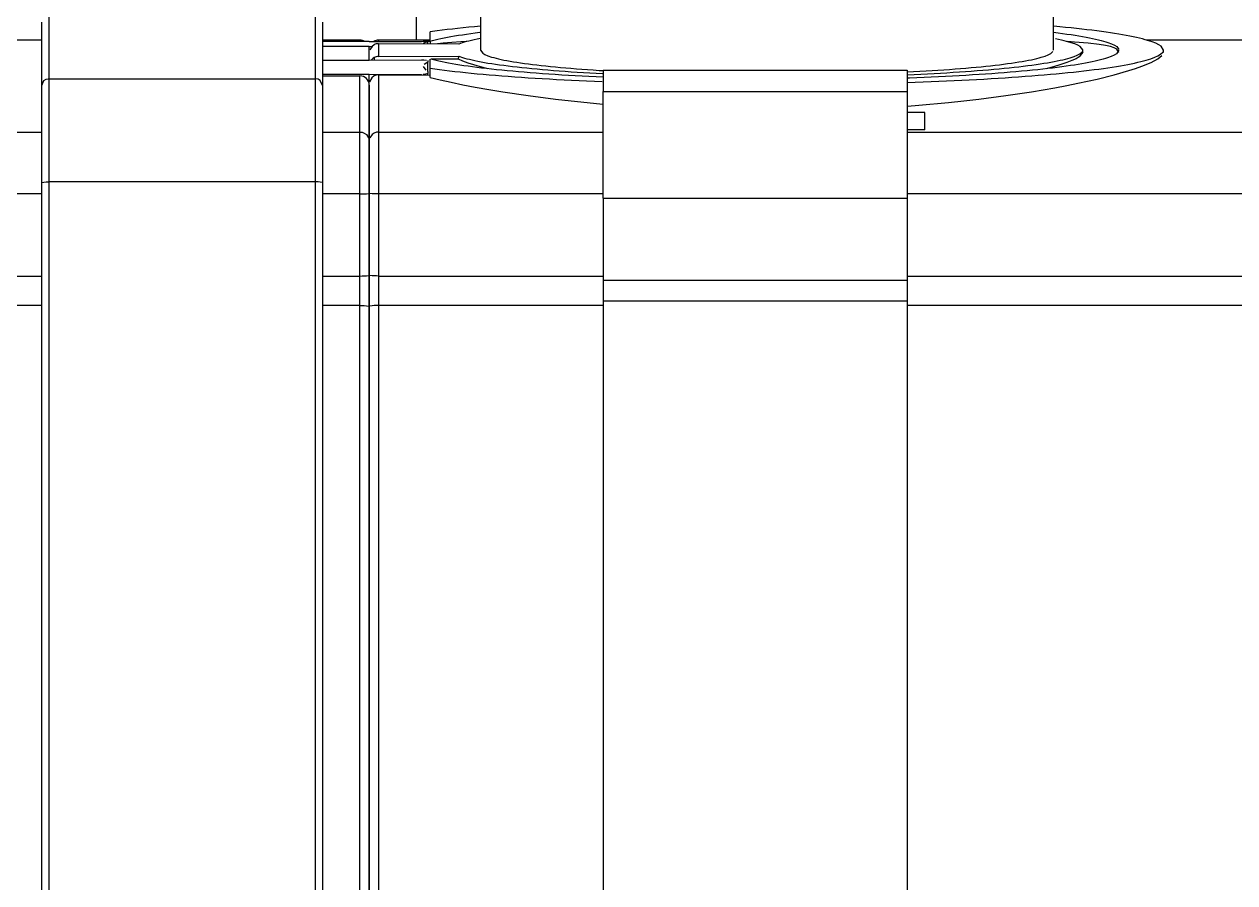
# Model space of a CAD drawing. Header units: millimetres. Extents: x 441156 to 441876, y 4514765 to 4515211.
# Drawn here: x 441628.1592 to 441628.418, y 4515153.8523 to 4515154.0357 of the extents above; entities that cross this region are included whole.
import ezdxf

# ---------------------------------------------------------------- set-up
doc = ezdxf.new("R2010")
doc.units = ezdxf.units.MM
for name, color, linetype in [('Collettore SL', 7, 'Continuous'), ('Etichertta', 252, 'Continuous'), ('Staffa', 8, 'Continuous')]:
    doc.layers.add(name, color=color, linetype=linetype)

msp = doc.modelspace()

# ---------------------------------------------------------------- linework, layer by layer
at = {"layer": 'Collettore SL', "color": 254, "linetype": 'Continuous'}
for p, q in [((441628.2429588318, 4515154.040527153), (441628.2429588318, 4515154.032345055)), ((441628.2567088318, 4515154.039009064), (441628.2567088318, 4515154.030216366)), ((441628.3792088318, 4515154.030216366), (441628.3792088318, 4515154.039009064)), ((441628.2459588317, 4515154.032122991), (441628.2459588317, 4515154.034112688)), ((441628.1629588318, 4515154.032345055), (441628.1491132055, 4515154.032345055)), ((441628.2309588317, 4515154.032345055), (441628.2229588318, 4515154.032345055)), ((441628.2309588317, 4515154.032118157), (441628.2229588318, 4515154.032117259)), ((441628.2329588318, 4515154.032045471), (441628.2229588318, 4515154.032045471)), ((441628.2309588317, 4515154.032118157), (441628.2309588317, 4515154.032345055)), ((441628.2329588318, 4515154.032045471), (441628.2329588318, 4515154.032042043)), ((441628.2329588318, 4515154.032042043), (441628.2346142101, 4515154.032044599)), ((441628.2346142101, 4515154.032044599), (441628.244143433, 4515154.032059096)), ((441628.2349588317, 4515154.032345055), (441628.2349588317, 4515154.032075515)), ((441628.2459588317, 4515154.032345055), (441628.2349588317, 4515154.032345055)), ((441628.2349588317, 4515154.032075515), (441628.2454784336, 4515154.03209073)), ((441628.2349588317, 4515154.031580442), (441628.2349588317, 4515154.02885229)), ((441628.2520908267, 4515154.031502189), (441628.2349588317, 4515154.031580442)), ((441628.2454588318, 4515154.03191664), (441628.2454588318, 4515154.032022181)), ((441628.2454588318, 4515154.031532481), (441628.2454588318, 4515154.03191664)), ((441628.2454784336, 4515154.03209073), (441628.2459588317, 4515154.032091414)), ((441628.2459588317, 4515154.032122991), (441628.2459588317, 4515154.031530198)), ((441628.4809588317, 4515154.032345055), (441628.3991132055, 4515154.032345055)), ((441628.2329588318, 4515154.030976753), (441628.2229588318, 4515154.030976753)), ((441628.2329588318, 4515154.030976753), (441628.2335283339, 4515154.030974874)), ((441628.2329588318, 4515154.029513982), (441628.2329588318, 4515154.030976753)), ((441628.2329588318, 4515154.029505345), (441628.2329588318, 4515154.029513982)), ((441628.2329588318, 4515154.028056056), (441628.2329588318, 4515154.029505345)), ((441628.2349588317, 4515154.02885229), (441628.2520908267, 4515154.028930543)), ((441628.2520559701, 4515154.028276236), (441628.2520908267, 4515154.028930543)), ((441628.3854842878, 4515154.029745976), (441628.3854581222, 4515154.03024334)), ((441628.4027174505, 4515154.029730116), (441628.4027087329, 4515154.030227646)), ((441628.2229588318, 4515154.028056056), (441628.2329588318, 4515154.028056056)), ((441628.2329588318, 4515154.028056056), (441628.244143433, 4515154.0281211)), ((441628.2340111677, 4515154.028610101), (441628.2340111677, 4515154.028062197)), ((441628.2454588318, 4515154.027981985), (441628.2454588318, 4515154.027613163)), ((441628.2454588318, 4515154.025655396), (441628.2454588318, 4515154.027613163)), ((441628.2459588317, 4515154.026320044), (441628.2459588317, 4515154.028309741)), ((441628.2459588317, 4515154.024369025), (441628.2459588317, 4515154.026320044)), ((441628.2520559701, 4515154.028276236), (441628.2461964652, 4515154.02824286)), ((441628.2229588318, 4515154.025087884), (441628.2329588318, 4515154.025087884)), ((441628.2229588318, 4515154.024716626), (441628.2309588317, 4515154.024711439)), ((441628.2309588317, 4515154.012708873), (441628.2309588317, 4515154.024711439)), ((441628.2329588318, 4515154.025104755), (441628.244143433, 4515154.025019633)), ((441628.2329588318, 4515154.025087884), (441628.2329588318, 4515154.025104755)), ((441628.2329588318, 4515154.022810106), (441628.2329588318, 4515154.025087884)), ((441628.2349588317, 4515154.024945681), (441628.2349588317, 4515154.012708873)), ((441628.2349588317, 4515154.024945681), (441628.2459588317, 4515154.024861093)), ((441628.244143433, 4515154.025019633), (441628.2441434118, 4515154.024875086)), ((441628.2454588318, 4515154.025655396), (441628.2454588318, 4515154.025200308)), ((441628.2454588318, 4515154.024864947), (441628.2454588318, 4515154.025200308)), ((441628.2329588318, 4515154.022713952), (441628.2329588318, 4515154.022810106)), ((441628.2329588318, 4515154.01076579), (441628.2329588318, 4515154.022713952)), ((441628.2329588318, 4515154.022713952), (441628.2329588318, 4515154.01076579)), ((441628.3517088317, 4515154.016862606), (441628.3479588318, 4515154.016862606)), ((441628.3517088317, 4515154.013159369), (441628.3517088317, 4515154.016862606)), ((441628.0979588318, 4515154.012708873), (441628.1629588318, 4515154.012708873)), ((441628.2229588318, 4515154.012708873), (441628.2309588317, 4515154.012708873)), ((441628.2309588317, 4515153.999475154), (441628.2309588317, 4515154.012708873)), ((441628.2329588318, 4515153.999649466), (441628.2329588318, 4515154.01076579)), ((441628.2329588318, 4515154.01076579), (441628.2329588318, 4515153.999649466)), ((441628.2349588317, 4515154.012708873), (441628.2349588317, 4515153.999475154)), ((441628.2349588317, 4515154.012708873), (441628.2829588318, 4515154.012708873)), ((441628.3517088317, 4515154.013159369), (441628.3479588318, 4515154.013159369)), ((441628.3479588318, 4515154.012708873), (441628.4809588317, 4515154.012708873)), ((441628.1629588318, 4515153.999475154), (441628.0979588318, 4515153.999475154)), ((441628.2309588317, 4515153.999475154), (441628.2229588318, 4515153.999475154)), ((441628.2309588317, 4515153.981930709), (441628.2309588317, 4515153.999475154)), ((441628.2329588318, 4515153.98210502), (441628.2329588318, 4515153.999649466)), ((441628.2329588318, 4515153.999649466), (441628.2329588318, 4515153.98210502)), ((441628.2829588318, 4515153.999475154), (441628.2349588317, 4515153.999475154)), ((441628.2349588317, 4515153.999475154), (441628.2349588317, 4515153.981930709)), ((441628.4809588317, 4515153.999475154), (441628.3479588318, 4515153.999475154)), ((441628.0979588318, 4515153.981930709), (441628.1629588318, 4515153.981930709)), ((441628.2229588318, 4515153.981930709), (441628.2309588317, 4515153.981930709)), ((441628.2309588317, 4515153.975638391), (441628.2309588317, 4515153.981930709)), ((441628.2329588318, 4515153.975393215), (441628.2329588318, 4515153.98210502)), ((441628.2329588318, 4515153.98210502), (441628.2329588318, 4515153.975393215)), ((441628.2349588317, 4515153.981930709), (441628.2829588318, 4515153.981930709)), ((441628.2349588317, 4515153.981930709), (441628.2349588317, 4515153.975638391)), ((441628.3479588318, 4515153.981930709), (441628.4809588317, 4515153.981930709)), ((441628.1629588318, 4515153.975638391), (441628.0979588318, 4515153.975638391)), ((441628.2309588317, 4515153.975638391), (441628.2229588318, 4515153.975638391)), ((441628.2309588317, 4515153.795660889), (441628.2309588317, 4515153.975638391)), ((441628.2329588318, 4515153.796247018), (441628.2329588318, 4515153.975393215)), ((441628.2329588318, 4515153.975393215), (441628.2329588318, 4515153.796247018)), ((441628.2349588317, 4515153.975638391), (441628.2349588317, 4515153.795660889)), ((441628.2829588318, 4515153.975638391), (441628.2349588317, 4515153.975638391)), ((441628.4809588317, 4515153.975638391), (441628.3479588318, 4515153.975638391))]:
    msp.add_line(p, q, dxfattribs=at)
for points in [[(441628.2567088318, 4515154.035321491, 0), (441628.2554508422, 4515154.03520432, 0), (441628.2542223541, 4515154.035084795, 0), (441628.2530239472, 4515154.034962973, 0), (441628.2518561872, 4515154.03483891, 0), (441628.2507196251, 4515154.034712666, 0), (441628.2496147974, 4515154.0345843, 0), (441628.2485422255, 4515154.034453872, 0), (441628.2475024157, 4515154.034321444, 0), (441628.2464958586, 4515154.034187078, 0), (441628.2459588317, 4515154.034112688, 0)], [(441628.2459588317, 4515154.032122991, 0), (441628.2464822917, 4515154.032267151, 0), (441628.2470437447, 4515154.032410221, 0), (441628.2476428921, 4515154.032552126, 0), (441628.2482794154, 4515154.032692788, 0), (441628.2489529765, 4515154.032832134, 0), (441628.2496632171, 4515154.032970089, 0), (441628.2504097599, 4515154.033106581, 0), (441628.251192208, 4515154.033241537, 0), (441628.2520101455, 4515154.033374885, 0), (441628.2528631375, 4515154.033506554, 0), (441628.2537507308, 4515154.033636473, 0), (441628.2546724535, 4515154.033764576, 0), (441628.2556278157, 4515154.033890791, 0), (441628.2566163095, 4515154.034015054, 0), (441628.2567088318, 4515154.034026378, 0)], [(441628.4027087329, 4515154.030227646, 0), (441628.402685922, 4515154.030388102, 0), (441628.4026231231, 4515154.030548477, 0), (441628.4025203658, 4515154.030708695, 0), (441628.4023776987, 4515154.030868681, 0), (441628.402195189, 4515154.031028359, 0), (441628.4019729229, 4515154.031187654, 0), (441628.4017110053, 4515154.031346491, 0), (441628.4014095599, 4515154.031504793, 0), (441628.4010687288, 4515154.031662488, 0), (441628.400688673, 4515154.031819501, 0), (441628.4002695717, 4515154.031975756, 0), (441628.399811623, 4515154.032131182, 0), (441628.3993150427, 4515154.032285703, 0), (441628.3987800654, 4515154.032439249, 0), (441628.3982069435, 4515154.032591744, 0), (441628.3975959475, 4515154.03274312, 0), (441628.3969473658, 4515154.032893302, 0), (441628.3962615044, 4515154.03304222, 0), (441628.3955386871, 4515154.033189806, 0), (441628.3947792551, 4515154.033335987, 0), (441628.3939835667, 4515154.033480697, 0), (441628.3931519975, 4515154.033623866, 0), (441628.3922849399, 4515154.033765427, 0), (441628.3913828032, 4515154.033905312, 0), (441628.3904460131, 4515154.034043457, 0), (441628.3894750117, 4515154.034179796, 0), (441628.3884702575, 4515154.034314263, 0), (441628.3874322245, 4515154.034446796, 0), (441628.3863614026, 4515154.034577333, 0), (441628.3852582974, 4515154.034705813, 0), (441628.3841234292, 4515154.034832173, 0), (441628.3829573339, 4515154.034956355, 0), (441628.3817605618, 4515154.035078298, 0), (441628.3805336776, 4515154.035197948, 0), (441628.3792772604, 4515154.035315247, 0), (441628.3792088318, 4515154.035321491, 0)], [(441628.3792088318, 4515154.034026378, 0), (441628.3802003455, 4515154.033902298, 0), (441628.3811587751, 4515154.033776259, 0), (441628.3820836112, 4515154.033648328, 0), (441628.3829743621, 4515154.033518572, 0), (441628.3838305545, 4515154.033387061, 0), (441628.3846517331, 4515154.033253864, 0), (441628.3854374615, 4515154.033119054, 0), (441628.3861873221, 4515154.032982701, 0), (441628.3869009163, 4515154.032844876, 0), (441628.3875778647, 4515154.032705654, 0), (441628.3882178076, 4515154.03256511, 0), (441628.3888204048, 4515154.032423317, 0), (441628.3893853359, 4515154.032280351, 0), (441628.3899123007, 4515154.032136288, 0), (441628.3904010191, 4515154.031991204, 0), (441628.3908512313, 4515154.031845178, 0), (441628.391262698, 4515154.031698285, 0), (441628.3916352005, 4515154.031550604, 0), (441628.3919685407, 4515154.031402214, 0), (441628.3922625416, 4515154.031253194, 0), (441628.3925170468, 4515154.031103623, 0), (441628.392731921, 4515154.03095358, 0), (441628.3929070501, 4515154.030803145, 0), (441628.3930423409, 4515154.030652399, 0), (441628.3931377215, 4515154.030501421, 0), (441628.3931931413, 4515154.03035029, 0), (441628.393208744, 4515154.030206351, 0)], [(441628.2340111677, 4515154.03134691, 0), (441628.2339656415, 4515154.031321856, 0), (441628.233920776, 4515154.031295447, 0), (441628.2338762925, 4515154.031267501, 0), (441628.2338326607, 4515154.031238312, 0), (441628.2337462413, 4515154.031174935, 0), (441628.2336635835, 4515154.031106737, 0), (441628.2336143313, 4515154.031062178, 0), (441628.2335669384, 4515154.031016251, 0), (441628.2334771608, 4515154.030919985, 0), (441628.233393458, 4515154.030817328, 0), (441628.2333173072, 4515154.030710394, 0), (441628.2332696852, 4515154.030635304, 0), (441628.2332257069, 4515154.030558958, 0), (441628.2331478783, 4515154.030401902, 0), (441628.2330828519, 4515154.030238071, 0), (441628.2330316232, 4515154.03007062, 0), (441628.2330006716, 4515154.029935693, 0), (441628.2329782584, 4515154.029799463, 0), (441628.2329642804, 4515154.029661398, 0), (441628.2329588984, 4515154.029522619, 0), (441628.2329588318, 4515154.029505345, 0)], [(441628.2454588318, 4515154.032022181, 0), (441628.2454544963, 4515154.032025341, 0), (441628.2454415493, 4515154.032028463, 0), (441628.2454192985, 4515154.032031615, 0), (441628.2453881846, 4515154.032034683, 0), (441628.2453496414, 4515154.032037564, 0), (441628.2453032038, 4515154.032040326, 0), (441628.2452474803, 4515154.032043027, 0), (441628.2451841391, 4515154.032045566, 0), (441628.2451157549, 4515154.032047862, 0), (441628.2450410913, 4515154.032049975, 0), (441628.2449582144, 4515154.032051947, 0), (441628.2448698364, 4515154.0320537, 0), (441628.244779435, 4515154.03205518, 0), (441628.2446850866, 4515154.032056436, 0), (441628.2445845405, 4515154.032057486, 0), (441628.2444812399, 4515154.032058283, 0), (441628.2443984933, 4515154.03205873, 0), (441628.2443148842, 4515154.032059016, 0), (441628.244143433, 4515154.032059096, 0)], [(441628.2454588318, 4515154.03191664, 0), (441628.2449241734, 4515154.031827248, 0), (441628.24459199, 4515154.031727845, 0), (441628.2444647732, 4515154.031615451, 0), (441628.2444638069, 4515154.031605625, 0)], [(441628.253710783, 4515154.032023352, 0), (441628.2525303861, 4515154.031959156, 0), (441628.2505888697, 4515154.03182744, 0), (441628.2487557722, 4515154.0316622, 0), (441628.2475766407, 4515154.031525579, 0)], [(441628.2567088318, 4515154.032688715, 0), (441628.2560364986, 4515154.032558043, 0), (441628.2554008588, 4515154.032425983, 0), (441628.254802289, 4515154.032292615, 0), (441628.2542411439, 4515154.032158015, 0), (441628.253717756, 4515154.032022266, 0), (441628.2532324356, 4515154.031885447, 0), (441628.25278547, 4515154.031747638, 0), (441628.2523771243, 4515154.031608921, 0), (441628.2520908267, 4515154.031502189, 0)], [(441628.3854581222, 4515154.03024334, 0), (441628.3854305898, 4515154.030386529, 0), (441628.3853630756, 4515154.030529616, 0), (441628.3852556197, 4515154.030672519, 0), (441628.3851082856, 4515154.030815151, 0), (441628.3849211607, 4515154.030957428, 0), (441628.3846943559, 4515154.031099266, 0), (441628.3844280057, 4515154.031240581, 0), (441628.3841222677, 4515154.031381289, 0), (441628.3837773232, 4515154.031521306, 0), (441628.3833933767, 4515154.031660551, 0), (441628.3829706555, 4515154.031798939, 0), (441628.3825094103, 4515154.03193639, 0), (441628.3820099143, 4515154.032072822, 0), (441628.3814724634, 4515154.032208153, 0), (441628.3808973763, 4515154.032342304, 0), (441628.3802849936, 4515154.032475196, 0), (441628.3796356783, 4515154.032606749, 0), (441628.3792088318, 4515154.032688715, 0)], [(441628.3932000362, 4515154.029709378, 0), (441628.393200124, 4515154.029719396, 0), (441628.3930864843, 4515154.030067022, 0), (441628.3927445291, 4515154.030390022, 0), (441628.3921774453, 4515154.030685761, 0), (441628.3913835565, 4515154.030955705, 0), (441628.3903121246, 4515154.031209907, 0), (441628.388994654, 4515154.031435648, 0), (441628.3866007616, 4515154.031718019, 0), (441628.3837001282, 4515154.031940316, 0), (441628.3822843127, 4515154.03201945, 0)], [(441628.2520908267, 4515154.028930543, 0), (441628.2524694488, 4515154.028791187, 0), (441628.252886878, 4515154.028652677, 0), (441628.2533428669, 4515154.028515093, 0), (441628.2538371453, 4515154.028378517, 0), (441628.2543694203, 4515154.02824303, 0), (441628.2549393767, 4515154.028108713, 0), (441628.2555466764, 4515154.027975645, 0), (441628.2561909598, 4515154.027843904, 0), (441628.2568718449, 4515154.027713569, 0), (441628.2575889284, 4515154.027584718, 0), (441628.2583417854, 4515154.027457425, 0), (441628.2591299697, 4515154.027331768, 0), (441628.2599530143, 4515154.02720782, 0), (441628.2608104313, 4515154.027085654, 0), (441628.2617017129, 4515154.026965344, 0), (441628.2626263307, 4515154.02684696, 0), (441628.263583737, 4515154.026730573, 0), (441628.2645733643, 4515154.026616251, 0), (441628.2655946263, 4515154.026504063, 0), (441628.2666469178, 4515154.026394075, 0), (441628.2677296152, 4515154.026286351, 0), (441628.268842077, 4515154.026180957, 0), (441628.2699836439, 4515154.026077953, 0), (441628.2711536395, 4515154.025977402, 0), (441628.2723513705, 4515154.025879364, 0), (441628.2735761272, 4515154.025783894, 0), (441628.2748271837, 4515154.025691051, 0), (441628.2761037988, 4515154.025600891, 0), (441628.2774052159, 4515154.025513465, 0), (441628.2787306639, 4515154.025428825, 0), (441628.2800793574, 4515154.025347022, 0), (441628.2814504971, 4515154.025268106, 0), (441628.2828432706, 4515154.025192121, 0), (441628.2829588318, 4515154.025185999, 0)], [(441628.2567088318, 4515154.030216366, 0), (441628.2567288309, 4515154.03007996, 0), (441628.2567888154, 4515154.029943642, 0), (441628.2568887461, 4515154.029807503, 0), (441628.2570285575, 4515154.029671631, 0), (441628.2572081586, 4515154.029536114, 0), (441628.257427432, 4515154.029401042, 0), (441628.2576862344, 4515154.029266503, 0), (441628.257984397, 4515154.029132583, 0), (441628.2583217249, 4515154.028999371, 0), (441628.258697998, 4515154.028866954, 0), (441628.2591129703, 4515154.028735418, 0), (441628.2595663711, 4515154.028604849, 0), (441628.2600579042, 4515154.028475333, 0), (441628.2605872485, 4515154.028346954, 0), (441628.2611540585, 4515154.028219795, 0), (441628.261757964, 4515154.028093941, 0), (441628.2623985705, 4515154.027969471, 0), (441628.2630754599, 4515154.02784647, 0), (441628.26378819, 4515154.027725017, 0), (441628.2645362954, 4515154.027605189, 0), (441628.2653192875, 4515154.027487068, 0), (441628.2661366552, 4515154.027370729, 0), (441628.2669878644, 4515154.027256248, 0), (441628.2678723595, 4515154.027143699, 0), (441628.2687895627, 4515154.027033158, 0), (441628.2697388753, 4515154.026924695, 0), (441628.270719677, 4515154.026818382, 0), (441628.2717313276, 4515154.026714288, 0), (441628.2727731664, 4515154.02661248, 0), (441628.2738445129, 4515154.026513027, 0), (441628.2749446676, 4515154.026415992, 0), (441628.2760729122, 4515154.026321438, 0), (441628.2772285095, 4515154.026229428, 0), (441628.2784107053, 4515154.026140022, 0), (441628.2796187273, 4515154.026053278, 0), (441628.2808517867, 4515154.025969252, 0), (441628.2821090783, 4515154.025888, 0), (441628.2829588318, 4515154.025835489, 0)], [(441628.3479588318, 4515154.024946325, 0), (441628.349421767, 4515154.02501153, 0), (441628.3508660583, 4515154.02507982, 0), (441628.3522908497, 4515154.025151153, 0), (441628.3536952969, 4515154.025225488, 0), (441628.3550785678, 4515154.02530278, 0), (441628.3564398426, 4515154.025382983, 0), (441628.3577783146, 4515154.025466051, 0), (441628.3590931908, 4515154.025551934, 0), (441628.360383692, 4515154.025640581, 0), (441628.3616490535, 4515154.025731939, 0), (441628.3628885255, 4515154.025825954, 0), (441628.3641013734, 4515154.025922571, 0), (441628.3652868786, 4515154.026021733, 0), (441628.3664443386, 4515154.02612338, 0), (441628.3675730675, 4515154.026227453, 0), (441628.3686723965, 4515154.026333889, 0), (441628.3697416741, 4515154.026442626, 0), (441628.3707802668, 4515154.026553599, 0), (441628.371787559, 4515154.026666743, 0), (441628.3727629538, 4515154.026781989, 0), (441628.3737058734, 4515154.026899272, 0), (441628.3746157589, 4515154.027018519, 0), (441628.3754920712, 4515154.027139662, 0), (441628.3763342909, 4515154.027262627, 0), (441628.3771419191, 4515154.027387343, 0), (441628.3779144771, 4515154.027513736, 0), (441628.3786515072, 4515154.02764173, 0), (441628.3793525725, 4515154.027771249, 0), (441628.3800172578, 4515154.027902219, 0), (441628.3806451691, 4515154.028034558, 0), (441628.3812359342, 4515154.02816819, 0), (441628.3817892033, 4515154.028303037, 0), (441628.3823046483, 4515154.028439017, 0), (441628.3827819639, 4515154.028576051, 0), (441628.3832208671, 4515154.028714056, 0), (441628.3836210981, 4515154.028852952, 0), (441628.3839824195, 4515154.028992655, 0), (441628.3843046172, 4515154.029133083, 0), (441628.3845875004, 4515154.029274154, 0), (441628.3848309015, 4515154.029415783, 0), (441628.3850346761, 4515154.029557887, 0), (441628.3851987034, 4515154.02970038, 0), (441628.3853228865, 4515154.02984318, 0), (441628.3854071516, 4515154.0299862, 0), (441628.3854514488, 4515154.030129356, 0), (441628.3854581222, 4515154.03024334, 0)], [(441628.3479588318, 4515154.023308174, 0), (441628.3496736071, 4515154.023366603, 0), (441628.3513734143, 4515154.023428266, 0), (441628.353057451, 4515154.023493133, 0), (441628.3547249225, 4515154.023561172, 0), (441628.3563750417, 4515154.023632352, 0), (441628.35800703, 4515154.02370664, 0), (441628.359620117, 4515154.023784, 0), (441628.3612135415, 4515154.023864397, 0), (441628.3627865513, 4515154.02394779, 0), (441628.3643384042, 4515154.024034143, 0), (441628.3658683676, 4515154.024123413, 0), (441628.3673757195, 4515154.024215559, 0), (441628.3688597486, 4515154.024310538, 0), (441628.3703197542, 4515154.024408303, 0), (441628.3717550476, 4515154.02450881, 0), (441628.3731649511, 4515154.02461201, 0), (441628.3745487994, 4515154.024717855, 0), (441628.3759059393, 4515154.024826296, 0), (441628.3772357304, 4515154.02493728, 0), (441628.378537545, 4515154.025050756, 0), (441628.3798107688, 4515154.02516667, 0), (441628.3810548007, 4515154.025284967, 0), (441628.3822690537, 4515154.025405591, 0), (441628.3834529548, 4515154.025528487, 0), (441628.384605945, 4515154.025653594, 0), (441628.3857274803, 4515154.025780856, 0), (441628.3868170314, 4515154.02591021, 0), (441628.3878740839, 4515154.026041597, 0), (441628.3888981391, 4515154.026174954, 0), (441628.3898887136, 4515154.026310218, 0), (441628.3908453399, 4515154.026447327, 0), (441628.3917675665, 4515154.026586213, 0), (441628.3926549581, 4515154.026726814, 0), (441628.393507096, 4515154.02686906, 0), (441628.3943235779, 4515154.027012887, 0), (441628.3951040186, 4515154.027158227, 0), (441628.3958480495, 4515154.027305009, 0), (441628.3965553198, 4515154.027453166, 0), (441628.3972254954, 4515154.027602626, 0), (441628.3978582601, 4515154.02775332, 0), (441628.3984533153, 4515154.027905176, 0), (441628.3990103801, 4515154.028058124, 0), (441628.3995291917, 4515154.028212089, 0), (441628.4000095051, 4515154.028367001, 0), (441628.4004510936, 4515154.028522786, 0), (441628.4008537489, 4515154.02867937, 0), (441628.4012172809, 4515154.028836679, 0), (441628.4015415181, 4515154.028994639, 0), (441628.4018263074, 4515154.029153177, 0), (441628.4020715143, 4515154.029312216, 0), (441628.4022770232, 4515154.029471681, 0), (441628.4024427371, 4515154.029631498, 0), (441628.4025685778, 4515154.029791592, 0), (441628.4026544858, 4515154.029951884, 0), (441628.4027004207, 4515154.030112303, 0), (441628.4027087329, 4515154.030227646, 0)], [(441628.3479588318, 4515154.025562247, 0), (441628.3493135379, 4515154.025630578, 0), (441628.3506477684, 4515154.025701904, 0), (441628.3519606518, 4515154.025776178, 0), (441628.3532513309, 4515154.025853351, 0), (441628.3545189628, 4515154.025933374, 0), (441628.3557627196, 4515154.026016193, 0), (441628.3569817892, 4515154.026101755, 0), (441628.3581753754, 4515154.026190004, 0), (441628.3593426989, 4515154.026280883, 0), (441628.3604829973, 4515154.026374332, 0), (441628.3615955259, 4515154.02647029, 0), (441628.3626795582, 4515154.026568693, 0), (441628.3637343863, 4515154.026669479, 0), (441628.3647593215, 4515154.026772582, 0), (441628.3657536943, 4515154.026877933, 0), (441628.3667168554, 4515154.026985464, 0), (441628.3676481759, 4515154.027095105, 0), (441628.3685470474, 4515154.027206785, 0), (441628.3694128832, 4515154.02732043, 0), (441628.3702451176, 4515154.027435966, 0), (441628.3710432073, 4515154.027553317, 0), (441628.3718066311, 4515154.027672408, 0), (441628.3725348904, 4515154.02779316, 0), (441628.3732275096, 4515154.027915495, 0), (441628.3738840365, 4515154.028039332, 0), (441628.3745040423, 4515154.02816459, 0), (441628.3750871221, 4515154.028291189, 0), (441628.3756328952, 4515154.028419045, 0), (441628.3761410051, 4515154.028548074, 0), (441628.3766111201, 4515154.028678193, 0), (441628.377042933, 4515154.028809316, 0), (441628.377436162, 4515154.028941358, 0), (441628.3777905503, 4515154.029074233, 0), (441628.3781058664, 4515154.029207855, 0), (441628.3783819044, 4515154.029342134, 0), (441628.378618484, 4515154.029476983, 0), (441628.3788154508, 4515154.029612317, 0), (441628.3789726761, 4515154.029748044, 0), (441628.3790900573, 4515154.029884078, 0), (441628.3791675176, 4515154.030020328, 0), (441628.3792050066, 4515154.030156706, 0), (441628.3792088318, 4515154.030216366, 0)], [(441628.393208744, 4515154.030206351, 0), (441628.3931860955, 4515154.030055156, 0), (441628.3931234604, 4515154.029904048, 0), (441628.3930208719, 4515154.029753106, 0), (441628.3928783847, 4515154.029602409, 0), (441628.3926960745, 4515154.029452039, 0), (441628.3924740382, 4515154.029302076, 0), (441628.3922123938, 4515154.029152598, 0), (441628.3919112803, 4515154.029003686, 0), (441628.391570858, 4515154.028855418, 0), (441628.3911913075, 4515154.028707874, 0), (441628.3907728309, 4515154.028561132, 0), (441628.3903156503, 4515154.028415269, 0), (441628.389820009, 4515154.028270364, 0), (441628.3892861703, 4515154.028126493, 0), (441628.388714418, 4515154.027983733, 0), (441628.388105056, 4515154.02784216, 0), (441628.3874584083, 4515154.027701849, 0), (441628.3867748184, 4515154.027562874, 0), (441628.3860546498, 4515154.027425311, 0), (441628.3852982854, 4515154.027289229, 0), (441628.384506127, 4515154.027154705, 0), (441628.3836785959, 4515154.027021808, 0), (441628.3828161319, 4515154.026890608, 0), (441628.3819191933, 4515154.026761177, 0), (441628.380988257, 4515154.026633582, 0), (441628.3800238178, 4515154.026507892, 0), (441628.3790263884, 4515154.026384172, 0), (441628.3779964988, 4515154.02626249, 0), (441628.3769346967, 4515154.026142909, 0), (441628.3758415462, 4515154.026025495, 0), (441628.3747176286, 4515154.025910307, 0), (441628.3735635412, 4515154.025797407, 0), (441628.3723798975, 4515154.025686857, 0), (441628.3711673265, 4515154.025578715, 0), (441628.369926473, 4515154.025473038, 0), (441628.3686579963, 4515154.025369882, 0), (441628.3673625708, 4515154.025269302, 0), (441628.366040885, 4515154.025171352, 0), (441628.3646936416, 4515154.025076083, 0), (441628.3633215566, 4515154.024983547, 0), (441628.3619253592, 4515154.024893791, 0), (441628.3605057918, 4515154.024806866, 0), (441628.3590636088, 4515154.024722815, 0), (441628.3575995768, 4515154.024641685, 0), (441628.356114474, 4515154.024563518, 0), (441628.3546090897, 4515154.024488356, 0), (441628.3530842243, 4515154.024416238, 0), (441628.3515406883, 4515154.024347204, 0), (441628.3499793019, 4515154.024281289, 0), (441628.3484008953, 4515154.024218529, 0), (441628.3479588318, 4515154.024201633, 0)], [(441628.3479831843, 4515154.018243574, 0), (441628.3504593948, 4515154.018442065, 0), (441628.3567921415, 4515154.019027493, 0), (441628.3600769662, 4515154.019376819, 0), (441628.3632854241, 4515154.019749544, 0), (441628.369059644, 4515154.020503311, 0), (441628.374481653, 4515154.02131668, 0), (441628.3795149724, 4515154.022175374, 0), (441628.3820387279, 4515154.022648763, 0), (441628.3844409519, 4515154.023129616, 0), (441628.388555369, 4515154.024033356, 0), (441628.3921880681, 4515154.024937425, 0), (441628.3953142019, 4515154.025827954, 0), (441628.3967721279, 4515154.026294626, 0), (441628.3980780856, 4515154.026752679, 0), (441628.4000665296, 4515154.027564232, 0), (441628.4015083827, 4515154.028327479, 0), (441628.4023936411, 4515154.02903386, 0), (441628.4026363672, 4515154.029385876, 0), (441628.4027175395, 4515154.029719396, 0), (441628.4027174412, 4515154.029730648, 0)], [(441628.3854842709, 4515154.029746298, 0), (441628.3854849763, 4515154.029719396, 0), (441628.3854049629, 4515154.029424406, 0), (441628.3851643513, 4515154.029113742, 0), (441628.3847005349, 4515154.028746203, 0), (441628.3840319186, 4515154.028361059, 0), (441628.3831556717, 4515154.027958657, 0), (441628.38209607, 4515154.0275498, 0), (441628.3807663057, 4515154.027106043, 0), (441628.3792205818, 4515154.026651811, 0), (441628.3775805298, 4515154.0262196, 0)], [(441628.244143433, 4515154.0281211, 0), (441628.2442472905, 4515154.028121223, 0), (441628.2443508828, 4515154.028120394, 0), (441628.2444564532, 4515154.028118549, 0), (441628.2445602157, 4515154.028115716, 0), (441628.2446585867, 4515154.02811203, 0), (441628.2447538567, 4515154.028107451, 0), (441628.2448479522, 4515154.028101839, 0), (441628.2449373823, 4515154.028095353, 0), (441628.2450191876, 4515154.028088255, 0), (441628.2450954061, 4515154.028080422, 0), (441628.245167431, 4515154.028071648, 0), (441628.2452324594, 4515154.028062213, 0), (441628.2452884867, 4515154.028052471, 0), (441628.2453370693, 4515154.028042233, 0), (441628.2453789109, 4515154.028031252, 0), (441628.2454122114, 4515154.028019899, 0), (441628.2454323681, 4515154.02801068, 0), (441628.2454469007, 4515154.028001321, 0), (441628.2454558419, 4515154.027991681, 0), (441628.2454588318, 4515154.027981985, 0)], [(441628.2454588318, 4515154.027613163, 0), (441628.2450302064, 4515154.027393525, 0), (441628.2447207119, 4515154.027166052, 0), (441628.2445296836, 4515154.026927492, 0), (441628.2444638425, 4515154.026682525, 0), (441628.2444638069, 4515154.026676622, 0)], [(441628.2444638069, 4515154.026676622, 0), (441628.2445231425, 4515154.026433247, 0), (441628.2447064646, 4515154.026179674, 0), (441628.2450196013, 4515154.025918514, 0), (441628.2454588318, 4515154.025655396, 0)], [(441628.2829588318, 4515154.024410483, 0), (441628.2814324107, 4515154.024482351, 0), (441628.2799254051, 4515154.024557265, 0), (441628.2784386158, 4515154.024635189, 0), (441628.2769728334, 4515154.024716078, 0), (441628.2755288367, 4515154.024799892, 0), (441628.2741073935, 4515154.024886585, 0), (441628.2727092592, 4515154.02497611, 0), (441628.271335177, 4515154.025068421, 0), (441628.2699858774, 4515154.025163469, 0), (441628.2686620775, 4515154.025261202, 0), (441628.2673644809, 4515154.025361569, 0), (441628.2660937776, 4515154.025464516, 0), (441628.2648506426, 4515154.025569989, 0), (441628.2636357371, 4515154.025677933, 0), (441628.2624497067, 4515154.025788289, 0), (441628.2612931817, 4515154.025900998, 0), (441628.2601667771, 4515154.026016001, 0), (441628.2590710915, 4515154.026133236, 0), (441628.2580067073, 4515154.026252642, 0), (441628.2569741902, 4515154.026374156, 0), (441628.2559740892, 4515154.026497711, 0), (441628.2550069358, 4515154.026623243, 0), (441628.2540732441, 4515154.026750685, 0), (441628.2531735103, 4515154.026879969, 0), (441628.2523082128, 4515154.027011027, 0), (441628.2514778114, 4515154.027143788, 0), (441628.2506827477, 4515154.027278182, 0), (441628.2499234441, 4515154.027414138, 0), (441628.2492003043, 4515154.027551584, 0), (441628.2485137127, 4515154.027690446, 0), (441628.2478640342, 4515154.027830651, 0), (441628.2472516141, 4515154.027972124, 0), (441628.2466767781, 4515154.028114789, 0), (441628.2461398315, 4515154.028258572, 0), (441628.2459588317, 4515154.028309741, 0)], [(441628.2459588317, 4515154.026320044, 0), (441628.2469469739, 4515154.026184644, 0), (441628.2479686309, 4515154.026051147, 0), (441628.2490233207, 4515154.025919616, 0), (441628.2501105455, 4515154.025790113, 0), (441628.2512297921, 4515154.025662699, 0), (441628.2523805324, 4515154.025537434, 0), (441628.2535622231, 4515154.025414377, 0), (441628.2547743066, 4515154.025293588, 0), (441628.2560162108, 4515154.025175121, 0), (441628.2572873497, 4515154.025059033, 0), (441628.2585871232, 4515154.024945379, 0), (441628.2599149179, 4515154.024834214, 0), (441628.2612701071, 4515154.024725588, 0), (441628.2626520513, 4515154.024619554, 0), (441628.2640600983, 4515154.024516162, 0), (441628.2654935833, 4515154.024415459, 0), (441628.2669518301, 4515154.024317494, 0), (441628.2684341502, 4515154.024222313, 0), (441628.2699398441, 4515154.024129962, 0), (441628.2714682012, 4515154.024040483, 0), (441628.2730185001, 4515154.023953918, 0), (441628.2745900092, 4515154.02387031, 0), (441628.2761819867, 4515154.023789696, 0), (441628.2777936813, 4515154.023712116, 0), (441628.2794243324, 4515154.023637606, 0), (441628.2810731702, 4515154.023566199, 0), (441628.2827394168, 4515154.023497933, 0), (441628.2829588318, 4515154.023489228, 0)], [(441628.2583433157, 4515154.026218048, 0), (441628.2567545206, 4515154.026635906, 0), (441628.2553343172, 4515154.02704932, 0), (441628.2540853671, 4515154.027456721, 0), (441628.2529727154, 4515154.027872028, 0), (441628.2520559701, 4515154.028276236, 0)], [(441628.2340111677, 4515154.024714667, 0), (441628.2339661719, 4515154.024689951, 0), (441628.2339218718, 4515154.024663822, 0), (441628.2338779823, 4515154.024636103, 0), (441628.2338349718, 4515154.0246071, 0), (441628.2337498638, 4515154.024543987, 0), (441628.2336685732, 4515154.024475964, 0), (441628.2336193822, 4515154.024430733, 0), (441628.2335720994, 4515154.024384078, 0), (441628.2334826471, 4515154.02428622, 0), (441628.2333993663, 4515154.024181846, 0), (441628.233323648, 4515154.02407314, 0), (441628.2332749428, 4515154.023994545, 0), (441628.233230044, 4515154.023914615, 0), (441628.233150764, 4515154.023750163, 0), (441628.2330847005, 4515154.023578661, 0), (441628.2330327479, 4515154.023403426, 0), (441628.2330012553, 4515154.023261595, 0), (441628.2329784892, 4515154.023118421, 0), (441628.2329643224, 4515154.022973377, 0), (441628.2329588947, 4515154.022827606, 0), (441628.2329588318, 4515154.022810106, 0)], [(441628.2454588318, 4515154.025200308, 0), (441628.2454545336, 4515154.025185403, 0), (441628.2454415493, 4515154.025170484, 0), (441628.2454194045, 4515154.025155438, 0), (441628.2453881846, 4515154.025140597, 0), (441628.2453497955, 4515154.02512668, 0), (441628.2453032038, 4515154.025113164, 0), (441628.2452477062, 4515154.025099971, 0), (441628.2451841391, 4515154.025087411, 0), (441628.2451160087, 4515154.025076081, 0), (441628.2450410913, 4515154.025065531, 0), (441628.2449585351, 4515154.025055718, 0), (441628.2448698364, 4515154.025046894, 0), (441628.2447797593, 4515154.025039469, 0), (441628.2446850866, 4515154.025033109, 0), (441628.2445849186, 4515154.025027816, 0), (441628.2444812399, 4515154.025023758, 0), (441628.2443986835, 4515154.025021495, 0), (441628.2443148842, 4515154.02502004, 0), (441628.2442294098, 4515154.025019407, 0), (441628.244143433, 4515154.025019633, 0)], [(441628.2459588317, 4515154.024369025, 0), (441628.2481436933, 4515154.023852993, 0), (441628.2504885111, 4515154.023336836, 0), (441628.2529949185, 4515154.022822105, 0), (441628.2556169303, 4515154.022319475, 0), (441628.2584928652, 4515154.0218057, 0), (441628.2615179684, 4515154.021303563, 0), (441628.2669530535, 4515154.020490001, 0), (441628.27274062, 4515154.019736432, 0), (441628.2788415375, 4515154.019056435, 0), (441628.2822244044, 4515154.018726824, 0), (441628.282952956, 4515154.018660114, 0)], [(441628.2309588317, 4515154.012708873, 0), (441628.2310286307, 4515154.01270769, 0), (441628.2310983447, 4515154.01270414, 0), (441628.2311678887, 4515154.012698228, 0), (441628.231237178, 4515154.012689963, 0), (441628.2313061281, 4515154.012679353, 0), (441628.2313746552, 4515154.012666413, 0), (441628.2314426755, 4515154.012651156, 0), (441628.2315101065, 4515154.012633601, 0), (441628.2315768657, 4515154.012613771, 0), (441628.231642872, 4515154.012591691, 0), (441628.2317080449, 4515154.012567385, 0), (441628.231772305, 4515154.012540885, 0), (441628.231835574, 4515154.012512222, 0), (441628.2318977749, 4515154.012481431, 0), (441628.2319588318, 4515154.012448549, 0), (441628.2320186703, 4515154.012413618, 0), (441628.2320772175, 4515154.012376679, 0), (441628.2321344023, 4515154.012337777, 0), (441628.2321901547, 4515154.012296961, 0), (441628.2322444069, 4515154.012254278, 0), (441628.232297093, 4515154.012209782, 0), (441628.2323481485, 4515154.012163527, 0), (441628.2323975114, 4515154.012115569, 0), (441628.2324451214, 4515154.012065967, 0), (441628.2324909206, 4515154.012014779, 0), (441628.2325348533, 4515154.011962071, 0), (441628.2325768658, 4515154.011907905, 0), (441628.2326169069, 4515154.011852348, 0), (441628.2326549279, 4515154.011795467, 0), (441628.2326908826, 4515154.011737332, 0), (441628.232724727, 4515154.011678012, 0), (441628.2327564199, 4515154.011617581, 0), (441628.2327859226, 4515154.011556113, 0), (441628.2328131995, 4515154.011493682, 0), (441628.232838217, 4515154.011430363, 0), (441628.2328609448, 4515154.011366235, 0), (441628.2328813552, 4515154.011301376, 0), (441628.2328994232, 4515154.011235864, 0), (441628.232915127, 4515154.011169779, 0), (441628.2329284473, 4515154.011103203, 0), (441628.2329393679, 4515154.011036214, 0), (441628.2329478756, 4515154.010968897, 0), (441628.2329539598, 4515154.010901332, 0), (441628.2329576134, 4515154.010833602, 0), (441628.2329588318, 4515154.01076579, 0)], [(441628.2349588317, 4515154.012708873, 0), (441628.2348890328, 4515154.01270769, 0), (441628.2348193188, 4515154.01270414, 0), (441628.2347497749, 4515154.012698228, 0), (441628.2346804856, 4515154.012689963, 0), (441628.2346115354, 4515154.012679353, 0), (441628.2345430084, 4515154.012666413, 0), (441628.234474988, 4515154.012651156, 0), (441628.2344075571, 4515154.012633601, 0), (441628.2343407978, 4515154.012613771, 0), (441628.2342747915, 4515154.012591691, 0), (441628.2342096186, 4515154.012567385, 0), (441628.2341453585, 4515154.012540885, 0), (441628.2340820894, 4515154.012512222, 0), (441628.2340198886, 4515154.012481431, 0), (441628.2339588318, 4515154.012448549, 0), (441628.2338989932, 4515154.012413618, 0), (441628.2338404459, 4515154.012376679, 0), (441628.2337832613, 4515154.012337777, 0), (441628.2337275088, 4515154.012296961, 0), (441628.2336732565, 4515154.012254278, 0), (441628.2336205706, 4515154.012209782, 0), (441628.233569515, 4515154.012163527, 0), (441628.2335201522, 4515154.012115569, 0), (441628.2334725421, 4515154.012065967, 0), (441628.2334267429, 4515154.012014779, 0), (441628.2333828103, 4515154.011962071, 0), (441628.2333407978, 4515154.011907905, 0), (441628.2333007566, 4515154.011852348, 0), (441628.2332627356, 4515154.011795467, 0), (441628.233226781, 4515154.011737332, 0), (441628.2331929366, 4515154.011678012, 0), (441628.2331612437, 4515154.011617581, 0), (441628.2331317408, 4515154.011556113, 0), (441628.2331044641, 4515154.011493682, 0), (441628.2330794465, 4515154.011430363, 0), (441628.2330567187, 4515154.011366235, 0), (441628.2330363084, 4515154.011301376, 0), (441628.2330182403, 4515154.011235864, 0), (441628.2330025366, 4515154.011169779, 0), (441628.2329892162, 4515154.011103203, 0), (441628.2329782956, 4515154.011036214, 0), (441628.232969788, 4515154.010968897, 0), (441628.2329637036, 4515154.010901332, 0), (441628.2329600501, 4515154.010833602, 0), (441628.2329588318, 4515154.01076579, 0)], [(441628.2309588317, 4515153.999475154, 0), (441628.2310286307, 4515153.99947526, 0), (441628.2310983447, 4515153.999475579, 0), (441628.2311678887, 4515153.99947611, 0), (441628.231237178, 4515153.999476851, 0), (441628.2313061281, 4515153.999477803, 0), (441628.2313746552, 4515153.999478963, 0), (441628.2314426755, 4515153.999480332, 0), (441628.2315101065, 4515153.999481907, 0), (441628.2315768657, 4515153.999483686, 0), (441628.231642872, 4515153.999485667, 0), (441628.2317080449, 4515153.999487847, 0), (441628.231772305, 4515153.999490225, 0), (441628.231835574, 4515153.999492796, 0), (441628.2318977749, 4515153.999495558, 0), (441628.2319588318, 4515153.999498508, 0), (441628.2320186703, 4515153.999501641, 0), (441628.2320772175, 4515153.999504955, 0), (441628.2321344023, 4515153.999508445, 0), (441628.2321901547, 4515153.999512106, 0), (441628.2322444069, 4515153.999515936, 0), (441628.232297093, 4515153.999519927, 0), (441628.2323481485, 4515153.999524076, 0), (441628.2323975114, 4515153.999528379, 0), (441628.2324451214, 4515153.999532829, 0), (441628.2324909206, 4515153.99953742, 0), (441628.2325348533, 4515153.999542149, 0), (441628.2325768658, 4515153.999547008, 0), (441628.2326169069, 4515153.999551992, 0), (441628.2326549279, 4515153.999557095, 0), (441628.2326908826, 4515153.99956231, 0), (441628.232724727, 4515153.999567632, 0), (441628.2327564199, 4515153.999573053, 0), (441628.2327859226, 4515153.999578567, 0), (441628.2328131995, 4515153.999584167, 0), (441628.232838217, 4515153.999589847, 0), (441628.2328609448, 4515153.9995956, 0), (441628.2328813552, 4515153.999601419, 0), (441628.2328994232, 4515153.999607296, 0), (441628.232915127, 4515153.999613225, 0), (441628.2329284473, 4515153.999619197, 0), (441628.2329393679, 4515153.999625206, 0), (441628.2329478756, 4515153.999631246, 0), (441628.2329539598, 4515153.999637307, 0), (441628.2329576134, 4515153.999643383, 0), (441628.2329588318, 4515153.999649466, 0)], [(441628.2349588317, 4515153.999475154, 0), (441628.2348890328, 4515153.99947526, 0), (441628.2348193188, 4515153.999475579, 0), (441628.2347497749, 4515153.99947611, 0), (441628.2346804856, 4515153.999476851, 0), (441628.2346115354, 4515153.999477803, 0), (441628.2345430084, 4515153.999478963, 0), (441628.234474988, 4515153.999480332, 0), (441628.2344075571, 4515153.999481907, 0), (441628.2343407978, 4515153.999483686, 0), (441628.2342747915, 4515153.999485667, 0), (441628.2342096186, 4515153.999487847, 0), (441628.2341453585, 4515153.999490225, 0), (441628.2340820894, 4515153.999492796, 0), (441628.2340198886, 4515153.999495558, 0), (441628.2339588318, 4515153.999498508, 0), (441628.2338989932, 4515153.999501641, 0), (441628.2338404459, 4515153.999504955, 0), (441628.2337832613, 4515153.999508445, 0), (441628.2337275088, 4515153.999512106, 0), (441628.2336732565, 4515153.999515936, 0), (441628.2336205706, 4515153.999519927, 0), (441628.233569515, 4515153.999524076, 0), (441628.2335201522, 4515153.999528379, 0), (441628.2334725421, 4515153.999532829, 0), (441628.2334267429, 4515153.99953742, 0), (441628.2333828103, 4515153.999542149, 0), (441628.2333407978, 4515153.999547008, 0), (441628.2333007566, 4515153.999551992, 0), (441628.2332627356, 4515153.999557095, 0), (441628.233226781, 4515153.99956231, 0), (441628.2331929366, 4515153.999567632, 0), (441628.2331612437, 4515153.999573053, 0), (441628.2331317408, 4515153.999578567, 0), (441628.2331044641, 4515153.999584167, 0), (441628.2330794465, 4515153.999589847, 0), (441628.2330567187, 4515153.9995956, 0), (441628.2330363084, 4515153.999601419, 0), (441628.2330182403, 4515153.999607296, 0), (441628.2330025366, 4515153.999613225, 0), (441628.2329892162, 4515153.999619197, 0), (441628.2329782956, 4515153.999625206, 0), (441628.232969788, 4515153.999631246, 0), (441628.2329637036, 4515153.999637307, 0), (441628.2329600501, 4515153.999643383, 0), (441628.2329588318, 4515153.999649466, 0)], [(441628.2309588317, 4515153.981930709, 0), (441628.2310286307, 4515153.981930816, 0), (441628.2310983447, 4515153.981931134, 0), (441628.2311678887, 4515153.981931664, 0), (441628.231237178, 4515153.981932405, 0), (441628.2313061281, 4515153.981933357, 0), (441628.2313746552, 4515153.981934519, 0), (441628.2314426755, 4515153.981935887, 0), (441628.2315101065, 4515153.981937462, 0), (441628.2315768657, 4515153.98193924, 0), (441628.231642872, 4515153.981941221, 0), (441628.2317080449, 4515153.981943402, 0), (441628.231772305, 4515153.981945779, 0), (441628.231835574, 4515153.981948351, 0), (441628.2318977749, 4515153.981951113, 0), (441628.2319588318, 4515153.981954062, 0), (441628.2320186703, 4515153.981957196, 0), (441628.2320772175, 4515153.98196051, 0), (441628.2321344023, 4515153.981964, 0), (441628.2321901547, 4515153.981967662, 0), (441628.2322444069, 4515153.98197149, 0), (441628.232297093, 4515153.981975482, 0), (441628.2323481485, 4515153.981979632, 0), (441628.2323975114, 4515153.981983934, 0), (441628.2324451214, 4515153.981988383, 0), (441628.2324909206, 4515153.981992975, 0), (441628.2325348533, 4515153.981997704, 0), (441628.2325768658, 4515153.982002563, 0), (441628.2326169069, 4515153.982007547, 0), (441628.2326549279, 4515153.98201265, 0), (441628.2326908826, 4515153.982017864, 0), (441628.232724727, 4515153.982023186, 0), (441628.2327564199, 4515153.982028607, 0), (441628.2327859226, 4515153.982034122, 0), (441628.2328131995, 4515153.982039723, 0), (441628.232838217, 4515153.982045403, 0), (441628.2328609448, 4515153.982051156, 0), (441628.2328813552, 4515153.982056974, 0), (441628.2328994232, 4515153.982062851, 0), (441628.232915127, 4515153.982068779, 0), (441628.2329284473, 4515153.982074752, 0), (441628.2329393679, 4515153.982080761, 0), (441628.2329478756, 4515153.9820868, 0), (441628.2329539598, 4515153.982092861, 0), (441628.2329576134, 4515153.982098937, 0), (441628.2329588318, 4515153.98210502, 0)], [(441628.2349588317, 4515153.981930709, 0), (441628.2348890328, 4515153.981930816, 0), (441628.2348193188, 4515153.981931134, 0), (441628.2347497749, 4515153.981931664, 0), (441628.2346804856, 4515153.981932405, 0), (441628.2346115354, 4515153.981933357, 0), (441628.2345430084, 4515153.981934519, 0), (441628.234474988, 4515153.981935887, 0), (441628.2344075571, 4515153.981937462, 0), (441628.2343407978, 4515153.98193924, 0), (441628.2342747915, 4515153.981941221, 0), (441628.2342096186, 4515153.981943402, 0), (441628.2341453585, 4515153.981945779, 0), (441628.2340820894, 4515153.981948351, 0), (441628.2340198886, 4515153.981951113, 0), (441628.2339588318, 4515153.981954062, 0), (441628.2338989932, 4515153.981957196, 0), (441628.2338404459, 4515153.98196051, 0), (441628.2337832613, 4515153.981964, 0), (441628.2337275088, 4515153.981967662, 0), (441628.2336732565, 4515153.98197149, 0), (441628.2336205706, 4515153.981975482, 0), (441628.233569515, 4515153.981979632, 0), (441628.2335201522, 4515153.981983934, 0), (441628.2334725421, 4515153.981988383, 0), (441628.2334267429, 4515153.981992975, 0), (441628.2333828103, 4515153.981997704, 0), (441628.2333407978, 4515153.982002563, 0), (441628.2333007566, 4515153.982007547, 0), (441628.2332627356, 4515153.98201265, 0), (441628.233226781, 4515153.982017864, 0), (441628.2331929366, 4515153.982023186, 0), (441628.2331612437, 4515153.982028607, 0), (441628.2331317408, 4515153.982034122, 0), (441628.2331044641, 4515153.982039723, 0), (441628.2330794465, 4515153.982045403, 0), (441628.2330567187, 4515153.982051156, 0), (441628.2330363084, 4515153.982056974, 0), (441628.2330182403, 4515153.982062851, 0), (441628.2330025366, 4515153.982068779, 0), (441628.2329892162, 4515153.982074752, 0), (441628.2329782956, 4515153.982080761, 0), (441628.232969788, 4515153.9820868, 0), (441628.2329637036, 4515153.982092861, 0), (441628.2329600501, 4515153.982098937, 0), (441628.2329588318, 4515153.98210502, 0)], [(441628.2309588317, 4515153.975638391, 0), (441628.2310286307, 4515153.975638242, 0), (441628.2310983447, 4515153.975637794, 0), (441628.2311678887, 4515153.975637048, 0), (441628.231237178, 4515153.975636005, 0), (441628.2313061281, 4515153.975634666, 0), (441628.2313746552, 4515153.975633034, 0), (441628.2314426755, 4515153.975631109, 0), (441628.2315101065, 4515153.975628894, 0), (441628.2315768657, 4515153.975626391, 0), (441628.231642872, 4515153.975623606, 0), (441628.2317080449, 4515153.975620539, 0), (441628.231772305, 4515153.975617195, 0), (441628.231835574, 4515153.975613578, 0), (441628.2318977749, 4515153.975609693, 0), (441628.2319588318, 4515153.975605544, 0), (441628.2320186703, 4515153.975601137, 0), (441628.2320772175, 4515153.975596475, 0), (441628.2321344023, 4515153.975591566, 0), (441628.2321901547, 4515153.975586416, 0), (441628.2322444069, 4515153.975581031, 0), (441628.232297093, 4515153.975575416, 0), (441628.2323481485, 4515153.97556958, 0), (441628.2323975114, 4515153.975563529, 0), (441628.2324451214, 4515153.97555727, 0), (441628.2324909206, 4515153.975550812, 0), (441628.2325348533, 4515153.97554416, 0), (441628.2325768658, 4515153.975537326, 0), (441628.2326169069, 4515153.975530316, 0), (441628.2326549279, 4515153.975523138, 0), (441628.2326908826, 4515153.975515803, 0), (441628.232724727, 4515153.975508318, 0), (441628.2327564199, 4515153.975500694, 0), (441628.2327859226, 4515153.975492937, 0), (441628.2328131995, 4515153.975485059, 0), (441628.232838217, 4515153.975477071, 0), (441628.2328609448, 4515153.975468978, 0), (441628.2328813552, 4515153.975460795, 0), (441628.2328994232, 4515153.975452528, 0), (441628.232915127, 4515153.97544419, 0), (441628.2329284473, 4515153.97543579, 0), (441628.2329393679, 4515153.975427337, 0), (441628.2329478756, 4515153.975418843, 0), (441628.2329539598, 4515153.975410318, 0), (441628.2329576134, 4515153.975401771, 0), (441628.2329588318, 4515153.975393215, 0)], [(441628.2349588317, 4515153.975638391, 0), (441628.2348890328, 4515153.975638242, 0), (441628.2348193188, 4515153.975637794, 0), (441628.2347497749, 4515153.975637048, 0), (441628.2346804856, 4515153.975636005, 0), (441628.2346115354, 4515153.975634666, 0), (441628.2345430084, 4515153.975633034, 0), (441628.234474988, 4515153.975631109, 0), (441628.2344075571, 4515153.975628894, 0), (441628.2343407978, 4515153.975626391, 0), (441628.2342747915, 4515153.975623606, 0), (441628.2342096186, 4515153.975620539, 0), (441628.2341453585, 4515153.975617195, 0), (441628.2340820894, 4515153.975613578, 0), (441628.2340198886, 4515153.975609693, 0), (441628.2339588318, 4515153.975605544, 0), (441628.2338989932, 4515153.975601137, 0), (441628.2338404459, 4515153.975596475, 0), (441628.2337832613, 4515153.975591566, 0), (441628.2337275088, 4515153.975586416, 0), (441628.2336732565, 4515153.975581031, 0), (441628.2336205706, 4515153.975575416, 0), (441628.233569515, 4515153.97556958, 0), (441628.2335201522, 4515153.975563529, 0), (441628.2334725421, 4515153.97555727, 0), (441628.2334267429, 4515153.975550812, 0), (441628.2333828103, 4515153.97554416, 0), (441628.2333407978, 4515153.975537326, 0), (441628.2333007566, 4515153.975530316, 0), (441628.2332627356, 4515153.975523138, 0), (441628.233226781, 4515153.975515803, 0), (441628.2331929366, 4515153.975508318, 0), (441628.2331612437, 4515153.975500694, 0), (441628.2331317408, 4515153.975492937, 0), (441628.2331044641, 4515153.975485059, 0), (441628.2330794465, 4515153.975477071, 0), (441628.2330567187, 4515153.975468978, 0), (441628.2330363084, 4515153.975460795, 0), (441628.2330182403, 4515153.975452528, 0), (441628.2330025366, 4515153.97544419, 0), (441628.2329892162, 4515153.97543579, 0), (441628.2329782956, 4515153.975427337, 0), (441628.232969788, 4515153.975418843, 0), (441628.2329637036, 4515153.975410318, 0), (441628.2329600501, 4515153.975401771, 0), (441628.2329588318, 4515153.975393215, 0)]]:
    msp.add_polyline3d(points, dxfattribs=at)
for centre, radius, start, end in [((441628.2309588317, 4515154.030345055), 0.00199999999999978, 58.23429104370039, 90), ((441628.2309591, 4515154.030114491), 0.002003659026398319, 74.7091142555316, 90.00767166316585), ((441628.2349588317, 4515154.030345055), 0.00199999999999978, 90, 121.8726885262851), ((441628.2349483817, 4515154.029580588), 0.00199972030297868, 89.70060923474529, 117.9505233221125), ((441628.2349616883, 4515154.030070449), 0.00200504654248701, 90.08162592753946, 99.98369464600613), ((441628.2349685439, 4515154.026840121), 0.002012239332586097, 90.27654830617212, 118.4088217144264), ((441628.235008619, 4515154.026728668), 0.002127893372920742, 117.9305312215125, 141.2554731356351), ((441628.23096097, 4515154.022710867), 0.001998961840316005, 0.08846859398843172, 90.06123935433658), ((441628.2349420586, 4515154.022951955), 0.001993640904270899, 89.51798463601712, 117.8386058456907)]:
    msp.add_arc(centre, radius, start, end, dxfattribs=at)
at = {"layer": 'Etichertta', "color": 254, "linetype": 'Continuous'}
for p, q in [((441628.2829588318, 4515154.025894156), (441628.3479588318, 4515154.025894156)), ((441628.2829588318, 4515154.025894156), (441628.2829588318, 4515154.021365593)), ((441628.3479588318, 4515154.025894156), (441628.3479588318, 4515154.021365593)), ((441628.2829588318, 4515154.021365593), (441628.3479588318, 4515154.021365593)), ((441628.2829588318, 4515153.998603597), (441628.2829588318, 4515154.021365593)), ((441628.3479588318, 4515154.021365593), (441628.3479588318, 4515153.998603597)), ((441628.2829588318, 4515153.998603597), (441628.3479588318, 4515153.998603597)), ((441628.2829588318, 4515153.998603597), (441628.2829588318, 4515153.981059152)), ((441628.3479588318, 4515153.998603597), (441628.3479588318, 4515153.981059152)), ((441628.2829588318, 4515153.981059152), (441628.3479588318, 4515153.981059152)), ((441628.2829588318, 4515153.981059152), (441628.2829588318, 4515153.97665453)), ((441628.3479588318, 4515153.981059152), (441628.3479588318, 4515153.97665453)), ((441628.2829588318, 4515153.97665453), (441628.2829588318, 4515153.792936155)), ((441628.2829588318, 4515153.97665453), (441628.3479588318, 4515153.97665453)), ((441628.3479588318, 4515153.97665453), (441628.3479588318, 4515153.792936155))]:
    msp.add_line(p, q, dxfattribs=at)
at = {"layer": 'Staffa', "color": 254, "linetype": 'Continuous'}
for p, q in [((441628.1644588318, 4515154.03765975), (441628.1644588318, 4515154.024100993)), ((441628.2214588317, 4515154.024100993), (441628.2214588317, 4515154.03765975)), ((441628.1629588318, 4515154.022644541), (441628.1629588318, 4515154.036174349)), ((441628.2229588318, 4515154.036174349), (441628.2229588318, 4515154.022644541)), ((441628.1644588318, 4515154.024100993), (441628.1644588318, 4515154.002056772)), ((441628.1644588318, 4515154.024100993), (441628.2214588317, 4515154.024100993)), ((441628.2214588317, 4515154.002056772), (441628.2214588317, 4515154.024100993)), ((441628.1629588318, 4515154.001922974), (441628.1629588318, 4515154.022644541)), ((441628.2229588318, 4515154.022644541), (441628.2229588318, 4515154.001922974)), ((441628.1629588318, 4515153.763980017), (441628.1629588318, 4515154.001922974)), ((441628.1644588318, 4515154.002056772), (441628.1644588318, 4515153.763581268)), ((441628.2214588317, 4515154.002056772), (441628.1644588318, 4515154.002056772)), ((441628.2214588317, 4515153.763581268), (441628.2214588317, 4515154.002056772)), ((441628.2229588318, 4515154.001922974), (441628.2229588318, 4515153.763980017))]:
    msp.add_line(p, q, dxfattribs=at)
for points in [[(441628.1629588318, 4515154.022644541, 0), (441628.1629597455, 4515154.022695371, 0), (441628.1629624857, 4515154.022746138, 0), (441628.1629670489, 4515154.022796782, 0), (441628.1629734297, 4515154.02284724, 0), (441628.1629816201, 4515154.022897451, 0), (441628.1629916104, 4515154.022947354, 0), (441628.1630033882, 4515154.022996888, 0), (441628.1630169392, 4515154.023045993, 0), (441628.163032247, 4515154.023094609, 0), (441628.1630492928, 4515154.023142677, 0), (441628.163068056, 4515154.023190138, 0), (441628.1630885136, 4515154.023236933, 0), (441628.1631106407, 4515154.023283008, 0), (441628.1631344103, 4515154.023328303, 0), (441628.1631597937, 4515154.023372767, 0), (441628.1631867596, 4515154.023416343, 0), (441628.1632152754, 4515154.023458978, 0), (441628.1632453062, 4515154.023500622, 0), (441628.1632768156, 4515154.023541222, 0), (441628.1633097651, 4515154.02358073, 0), (441628.1633441145, 4515154.023619098, 0), (441628.163379822, 4515154.023656277, 0), (441628.1634168442, 4515154.023692225, 0), (441628.1634551358, 4515154.023726895, 0), (441628.1634946503, 4515154.023760248, 0), (441628.1635353395, 4515154.023792241, 0), (441628.1635771539, 4515154.023822835, 0), (441628.1636200424, 4515154.023851994, 0), (441628.1636639528, 4515154.023879682, 0), (441628.1637088318, 4515154.023905865, 0), (441628.1637546244, 4515154.023930511, 0), (441628.163801275, 4515154.023953591, 0), (441628.1638487268, 4515154.023975075, 0), (441628.1638969218, 4515154.023994939, 0), (441628.1639458016, 4515154.024013158, 0), (441628.1639953062, 4515154.024029708, 0), (441628.1640453757, 4515154.024044572, 0), (441628.1640959489, 4515154.02405773, 0), (441628.1641469642, 4515154.024069166, 0), (441628.1641983595, 4515154.024078866, 0), (441628.1642500721, 4515154.024086818, 0), (441628.1643020391, 4515154.024093014, 0), (441628.164354197, 4515154.024097444, 0), (441628.1644064825, 4515154.024100105, 0), (441628.1644588318, 4515154.024100993, 0)], [(441628.2229588318, 4515154.022644541, 0), (441628.222957918, 4515154.022695371, 0), (441628.2229551778, 4515154.022746138, 0), (441628.2229506146, 4515154.022796782, 0), (441628.2229442339, 4515154.02284724, 0), (441628.2229360434, 4515154.022897451, 0), (441628.2229260532, 4515154.022947354, 0), (441628.2229142754, 4515154.022996888, 0), (441628.2229007243, 4515154.023045993, 0), (441628.2228854165, 4515154.023094609, 0), (441628.2228683707, 4515154.023142677, 0), (441628.2228496075, 4515154.023190138, 0), (441628.2228291499, 4515154.023236933, 0), (441628.2228070228, 4515154.023283008, 0), (441628.2227832531, 4515154.023328303, 0), (441628.2227578699, 4515154.023372767, 0), (441628.2227309039, 4515154.023416343, 0), (441628.2227023881, 4515154.023458978, 0), (441628.2226723572, 4515154.023500622, 0), (441628.2226408479, 4515154.023541222, 0), (441628.2226078984, 4515154.02358073, 0), (441628.222573549, 4515154.023619098, 0), (441628.2225378415, 4515154.023656277, 0), (441628.2225008193, 4515154.023692225, 0), (441628.2224625277, 4515154.023726895, 0), (441628.2224230132, 4515154.023760248, 0), (441628.222382324, 4515154.023792241, 0), (441628.2223405096, 4515154.023822835, 0), (441628.2222976211, 4515154.023851994, 0), (441628.2222537107, 4515154.023879682, 0), (441628.2222088318, 4515154.023905865, 0), (441628.2221630391, 4515154.023930511, 0), (441628.2221163885, 4515154.023953591, 0), (441628.2220689367, 4515154.023975075, 0), (441628.2220207417, 4515154.023994939, 0), (441628.221971862, 4515154.024013158, 0), (441628.2219223573, 4515154.024029708, 0), (441628.2218722878, 4515154.024044572, 0), (441628.2218217146, 4515154.02405773, 0), (441628.2217706993, 4515154.024069166, 0), (441628.221719304, 4515154.024078866, 0), (441628.2216675914, 4515154.024086818, 0), (441628.2216156244, 4515154.024093014, 0), (441628.2215634665, 4515154.024097444, 0), (441628.221511181, 4515154.024100105, 0), (441628.2214588317, 4515154.024100993, 0)], [(441628.1629588318, 4515154.001922974, 0), (441628.1629597455, 4515154.001927644, 0), (441628.1629624857, 4515154.001932307, 0), (441628.1629670489, 4515154.00193696, 0), (441628.1629734297, 4515154.001941595, 0), (441628.1629816201, 4515154.001946208, 0), (441628.1629916104, 4515154.001950792, 0), (441628.1630033882, 4515154.001955342, 0), (441628.1630169392, 4515154.001959854, 0), (441628.163032247, 4515154.00196432, 0), (441628.1630492928, 4515154.001968736, 0), (441628.163068056, 4515154.001973096, 0), (441628.1630885136, 4515154.001977394, 0), (441628.1631106407, 4515154.001981627, 0), (441628.1631344103, 4515154.001985788, 0), (441628.1631597937, 4515154.001989873, 0), (441628.1631867596, 4515154.001993876, 0), (441628.1632152754, 4515154.001997793, 0), (441628.1632453062, 4515154.002001619, 0), (441628.1632768156, 4515154.002005349, 0), (441628.1633097651, 4515154.002008978, 0), (441628.1633441145, 4515154.002012502, 0), (441628.163379822, 4515154.002015918, 0), (441628.1634168442, 4515154.00201922, 0), (441628.1634551358, 4515154.002022405, 0), (441628.1634946503, 4515154.002025469, 0), (441628.1635353395, 4515154.002028408, 0), (441628.1635771539, 4515154.002031219, 0), (441628.1636200424, 4515154.002033898, 0), (441628.1636639528, 4515154.002036441, 0), (441628.1637088318, 4515154.002038847, 0), (441628.1637546244, 4515154.002041111, 0), (441628.163801275, 4515154.002043231, 0), (441628.1638487268, 4515154.002045205, 0), (441628.1638969218, 4515154.002047029, 0), (441628.1639458016, 4515154.002048703, 0), (441628.1639953062, 4515154.002050224, 0), (441628.1640453757, 4515154.002051589, 0), (441628.1640959489, 4515154.002052798, 0), (441628.1641469642, 4515154.002053848, 0), (441628.1641983595, 4515154.00205474, 0), (441628.1642500721, 4515154.00205547, 0), (441628.1643020391, 4515154.002056039, 0), (441628.164354197, 4515154.002056446, 0), (441628.1644588318, 4515154.002056772, 0)], [(441628.2229588318, 4515154.001922974, 0), (441628.222957918, 4515154.001927644, 0), (441628.2229551778, 4515154.001932307, 0), (441628.2229506146, 4515154.00193696, 0), (441628.2229442339, 4515154.001941595, 0), (441628.2229360434, 4515154.001946208, 0), (441628.2229260532, 4515154.001950792, 0), (441628.2229142754, 4515154.001955342, 0), (441628.2229007243, 4515154.001959854, 0), (441628.2228854165, 4515154.00196432, 0), (441628.2228683707, 4515154.001968736, 0), (441628.2228496075, 4515154.001973096, 0), (441628.2228291499, 4515154.001977394, 0), (441628.2228070228, 4515154.001981627, 0), (441628.2227832531, 4515154.001985788, 0), (441628.2227578699, 4515154.001989873, 0), (441628.2227309039, 4515154.001993876, 0), (441628.2227023881, 4515154.001997793, 0), (441628.2226723572, 4515154.002001619, 0), (441628.2226408479, 4515154.002005349, 0), (441628.2226078984, 4515154.002008978, 0), (441628.222573549, 4515154.002012502, 0), (441628.2225378415, 4515154.002015918, 0), (441628.2225008193, 4515154.00201922, 0), (441628.2224625277, 4515154.002022405, 0), (441628.2224230132, 4515154.002025469, 0), (441628.222382324, 4515154.002028408, 0), (441628.2223405096, 4515154.002031219, 0), (441628.2222976211, 4515154.002033898, 0), (441628.2222537107, 4515154.002036441, 0), (441628.2222088318, 4515154.002038847, 0), (441628.2221630391, 4515154.002041111, 0), (441628.2221163885, 4515154.002043231, 0), (441628.2220689367, 4515154.002045205, 0), (441628.2220207417, 4515154.002047029, 0), (441628.221971862, 4515154.002048703, 0), (441628.2219223573, 4515154.002050224, 0), (441628.2218722878, 4515154.002051589, 0), (441628.2218217146, 4515154.002052798, 0), (441628.2217706993, 4515154.002053848, 0), (441628.221719304, 4515154.00205474, 0), (441628.2216675914, 4515154.00205547, 0), (441628.2216156244, 4515154.002056039, 0), (441628.2215634665, 4515154.002056446, 0), (441628.2214588317, 4515154.002056772, 0)]]:
    msp.add_polyline3d(points, dxfattribs=at)

doc.saveas('drawing.dxf')
